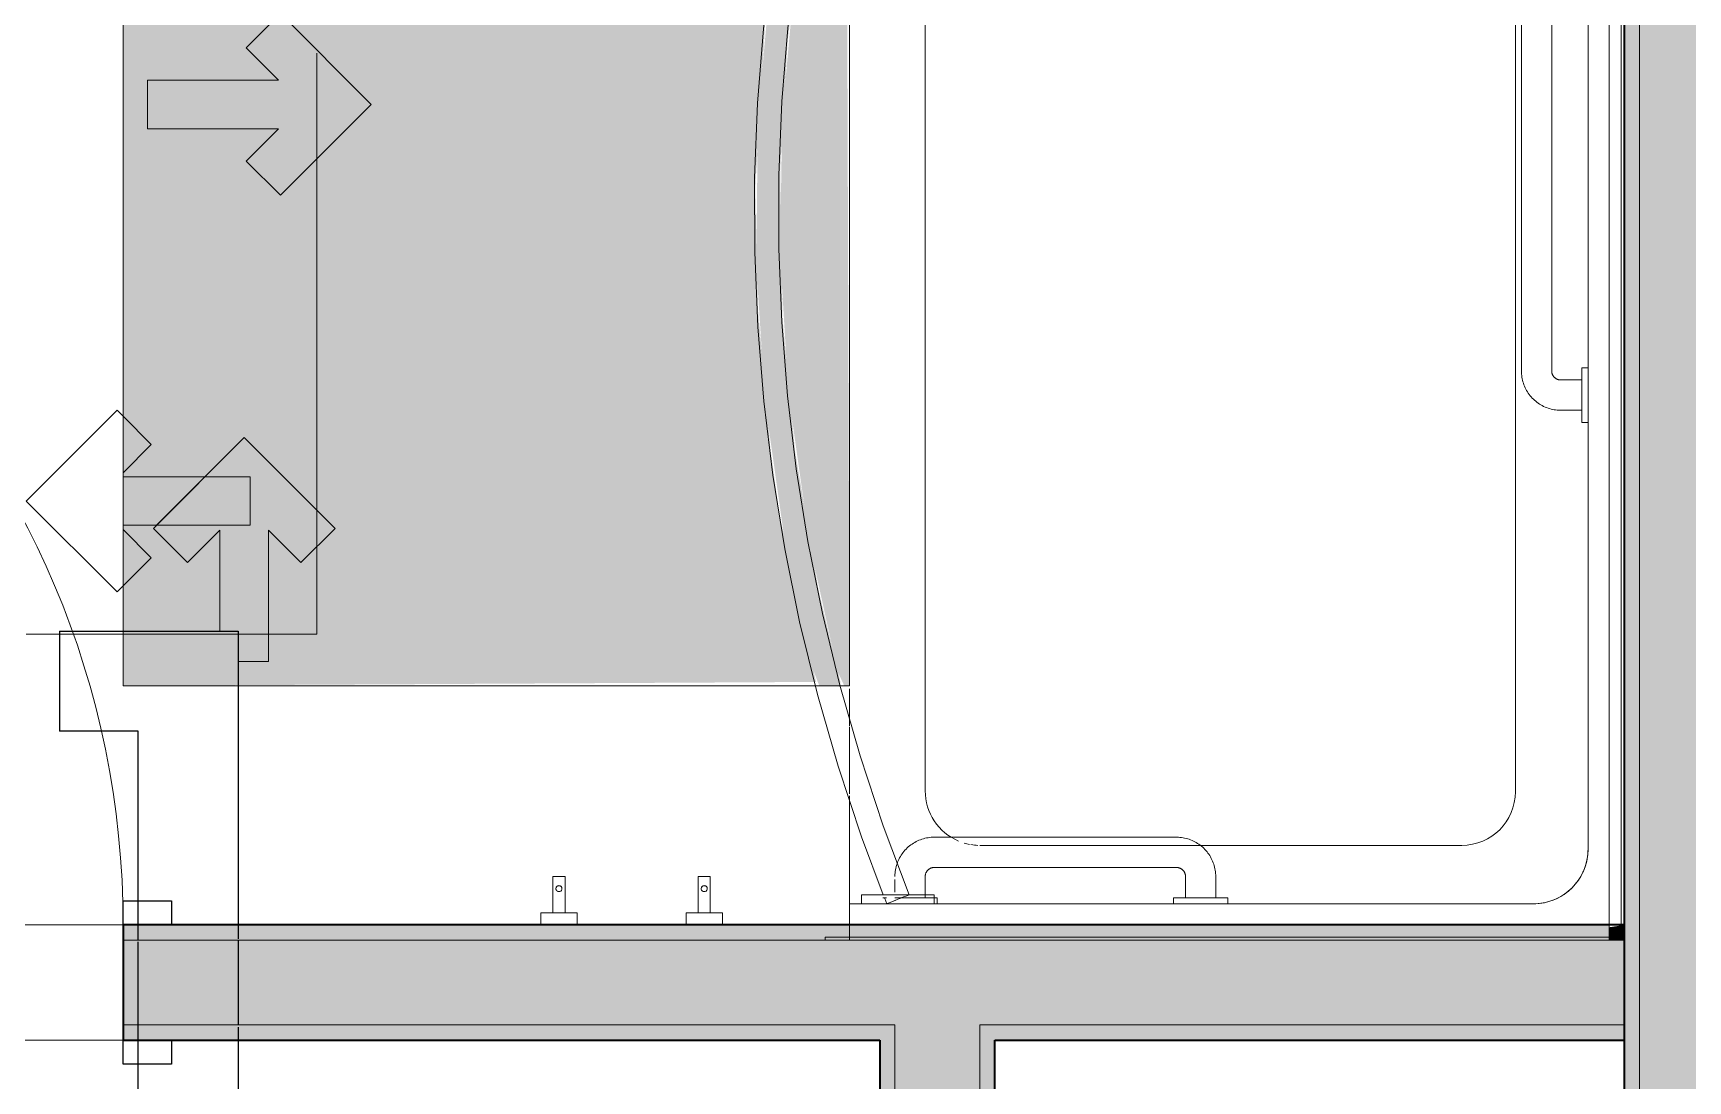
# Model space of a CAD drawing. Header units: inches. Extents: x 6 to 8416, y -388 to 6104.
# Drawn here: x 6892.4 to 6960.8, y 187 to 230.3 of the extents above; entities that cross this region are included whole.
import ezdxf

# ---------------------------------------------------------------- set-up
doc = ezdxf.new("R2010")
doc.units = ezdxf.units.IN
doc.header["$MEASUREMENT"] = 0
doc.linetypes.add('Dash 1_16_', pattern=[48, 24, -24])
doc.linetypes.add('Hidden 1_16_', pattern=[36, 24, -12])
for name, color, linetype, lineweight in [('A-DOOR', 31, 'Continuous', 18), ('A-DOOR-FRAM', 31, 'Continuous', 25), ('A-GENM', 13, 'Continuous', 18), ('A-ROOM', 32, 'Continuous', 13), ('A-WALL', 113, 'Continuous', 25), ('A-WALL-PATT', 111, 'Continuous', 35), ('I-WALL', 2, 'Continuous', 25), ('P-SANR-FIXT', 6, 'Continuous', 18), ('Q-SPCQ', 91, 'Continuous', 18)]:
    doc.layers.add(name, color=color, linetype=linetype, lineweight=lineweight)

# ---------------------------------------------------------------- blocks, each defined once
blk = doc.blocks.new('GM BA Shower-Unit-Tub-Prefab-ICC ADA-AM - ICC Type B_ Option B Forward_ 60_W x 32_D-2224311-LEVEL 3 - PLAN Copy 1 Copy 1')
at = {"layer": 'A-GENM'}
blk.add_line((59.375, -32), (60, -32), dxfattribs=at)
blk = doc.blocks.new('PL BA Toilet-Unit-Two Piece-ICC ADA-AM - ICC Type B_ Side Approach_ Side Bar-2224312-LEVEL 3 - PLAN Copy 1 Copy 1')
at = {"layer": 'A-GENM', "linetype": 'Hidden 1_16_', "lineweight": 9}
for p, q in [((48, -56), (48, -24)), ((39.75, -46.75), (36, -50.5)), ((36, -50.5), (39.75, -46.75)), ((40, -47), (39.75, -46.75)), ((39.75, -46.75), (40, -47)), ((41.164, -48.164), (40, -47)), ((40, -47), (41.164, -48.164)), ((40, -49.328), (41.164, -48.164)), ((41.164, -48.164), (40, -49.328)), ((45.25, -49.5), (40, -49.5)), ((40, -49.5), (43.375, -49.5)), ((43.375, -49.5), (45.25, -49.5)), ((45.25, -51.5), (45.25, -49.5)), ((45.25, -49.5), (45.25, -51.5)), ((36, -50.5), (39.75, -54.25)), ((39.75, -54.25), (36, -50.5)), ((40, -51.5), (45.25, -51.5)), ((41.375, -51.5), (40, -51.5)), ((41.164, -52.836), (40, -51.672)), ((40, -51.672), (41.164, -52.836)), ((45.25, -51.5), (41.375, -51.5)), ((40, -54), (41.164, -52.836)), ((41.164, -52.836), (40, -54)), ((39.75, -54.25), (40, -54)), ((40, -54), (39.75, -54.25)), ((0, -56), (48, -56))]:
    blk.add_line(p, q, dxfattribs=at)
blk = doc.blocks.new('GM Clearance-Rect-AM - 30_ x 48_  - A117 2017 Existing _ Type B _ A117 2009 _ CBC-V1206-LEVEL 3 - PLAN Copy 1 Copy 1')
at = {"layer": 'A-GENM', "linetype": 'Hidden 1_16_', "lineweight": 9, "transparency": 33554560}
h = blk.add_hatch(color=256, dxfattribs=at)
h.paths.add_polyline_path([(-15, -48), (13.614, -47.841), (12.1, -40.908), (11.74, -38.29), (11.217, -32.454), (11.107, -27.456), (11.508, -20.747), (12.336, -14.859), (13.593, -9.14), (15, -3.771), (14.865, 0), (-15, 0), (-15, -38.29)])
h.paths.add_polyline_path([(15, -48), (14.865, -8.27), (13.713, -12.987), (12.752, -18.657), (12.22, -24.46), (12.131, -30.175), (12.478, -35.946), (13.367, -42.21), (14.504, -47.4), (14.781, -48)])
blk.add_hatch(color=256, dxfattribs=at).paths.add_polyline_path([(14.608, -48), (14.624, -47.841), (13.728, -44.092), (12.746, -38.29), (12.231, -32.814), (12.135, -26.714), (12.448, -21.317), (13.252, -15.39), (14.486, -9.664), (15, -7.149), (14.865, -4.705), (14.159, -7.141), (12.32, -14.947), (11.752, -18.608), (11.214, -24.639), (11.148, -30.645), (11.514, -36.311), (12.354, -42.232), (13.485, -47.308), (13.75, -48), (14.529, -48)])
at = {"layer": 'A-GENM', "linetype": 'Hidden 1_16_', "lineweight": 9}
for p, q in [((-15, -48), (-15, 0)), ((-15, 0), (-15, -48)), ((-15, -36.875), (-15, 0)), ((15, -7.775), (15, -48)), ((15, -48), (15, -7.775)), ((15, -7.775), (15, -48)), ((-15, -39.203), (-15, -36.875)), ((-15, -41.375), (-15, -39.438)), ((-15, -43.875), (-15, -41.547)), ((-15, -45.75), (-15, -43.875)), ((13.652, -48), (-15, -48)), ((-15, -48), (13.652, -48)), ((13.652, -48), (-10.25, -48)), ((14.309, -48), (13.943, -48)), ((13.943, -48), (14.309, -48)), ((14.309, -48), (13.943, -48)), ((15, -48), (14.667, -48)), ((14.667, -48), (15, -48)), ((15, -48), (14.667, -48))]:
    blk.add_line(p, q, dxfattribs=at)
blk = doc.blocks.new('z Nested-Shower Surround-Tub-Prefab - Variable-V1207-LEVEL 3 - PLAN Copy 1 Copy 1')
at = {"layer": 'A-GENM'}
for p, q in [((60, 0), (0, 0)), ((0.625, 0), (59.375, 0)), ((59.471, 0), (60, 0)), ((60, -0.625), (60, 0)), ((60, 0), (60, -0.625)), ((60, -32), (60, -0.625)), ((60, -0.625), (60, -32)), ((56.25, -1.5), (3.75, -1.5)), ((3.75, -1.5), (56.25, -1.5)), ((56.25, -1.5), (3.75, -1.5)), ((58.5, -29.25), (58.5, -3.75)), ((58.5, -3.75), (58.5, -29.25)), ((58.5, -29.25), (58.5, -3.75)), ((53.877, -4.5), (6.371, -4.5)), ((56.089, -6.712), (56.089, -18.5)), ((56.089, -18.5), (56.089, -26.623)), ((53.839, -28.873), (6.409, -28.873)), ((58.5, -30.75), (58.5, -29.25)), ((58.5, -29.25), (58.5, -30.75)), ((58.5, -30.75), (58.5, -29.25)), ((58.5, -32), (58.5, -30.75)), ((58.5, -30.75), (58.5, -32)), ((58.5, -32), (58.5, -30.75)), ((9.275, -32), (49.5, -32)), ((49.631, -32), (50.725, -32)), ((50.725, -32), (51.148, -32)), ((51.2, -32), (53.966, -32)), ((54.047, -32), (58.5, -32)), ((58.5, -32), (60, -32)), ((59.375, -32), (58.5, -32)), ((59.875, -32), (59.471, -32))]:
    blk.add_line(p, q, dxfattribs=at)
at = {"layer": 'A-GENM', "lineweight": 9}
for p, q in [((60, 0), (0, 0)), ((0.125, -0.125), (59.875, -0.125)), ((59.376, -0.125), (0.622, -0.125)), ((0.625, 0), (59.375, 0)), ((59.471, 0), (60, 0)), ((59.688, -0.125), (59.471, -0.125)), ((59.875, -0.125), (59.875, -0.625)), ((59.875, -0.625), (59.875, -0.313)), ((59.875, -0.625), (59.875, -33)), ((59.875, -32), (59.875, -0.625)), ((60, -0.625), (60, 0)), ((60, 0), (60, -0.625)), ((60, -33), (60, -0.625)), ((60, -0.625), (60, -32)), ((59.875, -33), (59.875, -32)), ((60, -32), (60, -33)), ((59.875, -33), (60, -33)), ((60, -33), (59.875, -33))]:
    blk.add_line(p, q, dxfattribs=at)
at = {"layer": 'A-GENM'}
for centre, radius, start, end in [((56.25, -3.75), 2.25, 69.97132, 90), ((56.25, -3.75), 2.25, 0, 90), ((56.25, -3.75), 2.25, 69.97132, 90), ((56.25, -3.75), 2.25, 65.02868, 69.97132), ((56.25, -3.75), 2.25, 65.02868, 69.97132), ((56.25, -3.75), 2.25, 24.97132, 65.02868), ((56.25, -3.75), 2.25, 24.97132, 65.02868), ((56.25, -3.75), 2.25, 20.02868, 24.97132), ((56.25, -3.75), 2.25, 20.02868, 24.97132), ((56.25, -3.75), 2.25, 0, 20.02868), ((56.25, -3.75), 2.25, 0, 20.02868), ((53.877, -6.712), 2.212, 0, 90), ((53.839, -26.623), 2.25, 343.42574, 349.3325), ((53.839, -26.623), 2.25, 350.70084, 358.17134), ((53.839, -26.623), 2.25, 270, 336.98712)]:
    blk.add_arc(centre, radius, start, end, dxfattribs=at)
blk = doc.blocks.new('z Nested-Shower Grab Bars - Variable-V1208-LEVEL 3 - PLAN Copy 1 Copy 1')
at = {"layer": 'A-GENM', "linetype": 'Dash 1_16_', "lineweight": 9}
for p, q in [((34.875, 0), (34.875, -0.25)), ((34.875, 0), (34.875, -0.25)), ((37.125, -0.25), (37.125, 0)), ((37.125, -0.25), (37.125, 0)), ((37.125, 0), (34.875, 0)), ((37.125, 0), (34.875, 0)), ((37.125, 0), (34.875, 0)), ((37.125, 0), (34.875, 0)), ((34.875, -0.25), (35.687, -0.25)), ((34.875, -0.25), (35.687, -0.25)), ((34.875, -0.25), (35.687, -0.25)), ((34.875, -0.25), (37.125, -0.25)), ((35.375, -0.25), (35.375, -1.125)), ((35.688, -0.25), (35.375, -0.25)), ((35.688, -0.25), (35.375, -0.25)), ((35.375, -0.25), (35.375, -1.125)), ((35.688, -0.25), (35.375, -0.25)), ((36.625, -0.25), (35.375, -0.25)), ((35.838, -0.25), (35.688, -0.25)), ((36.313, -0.25), (35.688, -0.25)), ((36.313, -0.25), (35.688, -0.25)), ((36, -0.25), (35.838, -0.25)), ((36.162, -0.25), (36, -0.25)), ((36.313, -0.25), (36.162, -0.25)), ((36.313, -0.25), (37.125, -0.25)), ((36.313, -0.25), (37.125, -0.25)), ((36.625, -0.25), (36.313, -0.25)), ((36.625, -0.25), (36.313, -0.25)), ((36.313, -0.25), (37.125, -0.25)), ((36.625, -0.25), (36.313, -0.25)), ((36.625, -1.125), (36.625, -0.25)), ((36.625, -1.125), (36.625, -0.25)), ((35, -1.5), (13, -1.5)), ((35, -1.5), (13, -1.5)), ((13, -2.75), (35, -2.75)), ((13, -2.75), (35, -2.75)), ((57, -14.875), (56.75, -14.875)), ((56.75, -14.875), (56.75, -17.125)), ((56.75, -14.875), (56.75, -15.687)), ((57, -17.125), (57, -14.875)), ((57, -17.125), (57, -14.875)), ((56.75, -15.375), (55.875, -15.375)), ((56.75, -16.625), (56.75, -15.375)), ((56.75, -15.688), (56.75, -15.375)), ((56.75, -16.313), (56.75, -15.688)), ((56.75, -16.218), (56.75, -16.291)), ((56.75, -16.313), (56.75, -17.125)), ((56.75, -16.625), (56.75, -16.313)), ((54.25, -17), (54.25, -27)), ((55.5, -27), (55.5, -17)), ((55.875, -16.625), (56.75, -16.625)), ((56.75, -17.125), (57, -17.125)), ((57, -26.875), (56.75, -26.875)), ((56.75, -26.875), (56.75, -27.709)), ((56.75, -26.875), (56.75, -27.687)), ((57, -27.709), (57, -26.875)), ((57, -27.709), (57, -26.875)), ((56.75, -27.375), (55.875, -27.375)), ((56.75, -27.688), (56.75, -27.375)), ((56.75, -27.688), (56.75, -27.375)), ((56.75, -27.838), (56.75, -27.688)), ((56.75, -27.838), (56.75, -27.688)), ((56.75, -28), (56.75, -27.838)), ((56.75, -28), (56.75, -27.838)), ((56.75, -28.162), (56.75, -28)), ((56.75, -28.162), (56.75, -28)), ((57, -28), (57, -27.749)), ((57, -28), (57, -27.749)), ((55.472, -28.574), (55.535, -28.589)), ((55.728, -28.618), (55.792, -28.623)), ((55.998, -28.625), (56.516, -28.625)), ((56.75, -28.313), (56.75, -28.162)), ((56.75, -28.313), (56.75, -28.162)), ((56.75, -28.442), (56.75, -28.313)), ((56.75, -28.442), (56.75, -28.313)), ((56.75, -28.541), (56.75, -28.442)), ((56.75, -28.541), (56.75, -28.442)), ((56.75, -28.625), (56.75, -28.541)), ((56.75, -28.604), (56.75, -28.541)), ((56.75, -28.625), (56.75, -28.604)), ((57, -28.291), (57, -28.113)), ((57, -28.291), (57, -28.113)), ((57, -28.503), (57, -28.291)), ((57, -28.503), (57, -28.291)), ((57, -28.795), (57, -28.563)), ((57, -28.795), (57, -28.563)), ((56.75, -28.974), (56.75, -29.087)), ((56.75, -28.974), (56.75, -29.087)), ((56.75, -29.087), (56.75, -29.125)), ((56.75, -29.087), (56.75, -29.125)), ((57, -29.087), (57, -28.974)), ((57, -29.087), (57, -28.974)), ((57, -29.125), (57, -29.087)), ((57, -29.125), (57, -29.087))]:
    blk.add_line(p, q, dxfattribs=at)
at = {"layer": 'A-GENM', "linetype": 'Dash 1_16_', "lineweight": 9, "flags": 128}
for points in [[(35.375, -1.125), (35.375, -1.14), (35.374, -1.155), (35.372, -1.17), (35.37, -1.185), (35.368, -1.2), (35.364, -1.214), (35.36, -1.229), (35.356, -1.243), (35.351, -1.257), (35.345, -1.271), (35.339, -1.285), (35.333, -1.298), (35.325, -1.311), (35.318, -1.324), (35.31, -1.337), (35.301, -1.349), (35.292, -1.361), (35.282, -1.372), (35.272, -1.383), (35.261, -1.394), (35.25, -1.404), (35.239, -1.414), (35.227, -1.423), (35.215, -1.432), (35.203, -1.441), (35.19, -1.448), (35.177, -1.456), (35.163, -1.463), (35.15, -1.469), (35.136, -1.475), (35.122, -1.48), (35.108, -1.484), (35.093, -1.488), (35.078, -1.492), (35.064, -1.495), (35.049, -1.497), (35.034, -1.498), (35.019, -1.5), (35.004, -1.5), (35, -1.5)], [(35, -2.75), (35.065, -2.749), (35.13, -2.745), (35.195, -2.738), (35.259, -2.729), (35.323, -2.718), (35.386, -2.703), (35.449, -2.687), (35.511, -2.668), (35.572, -2.646), (35.633, -2.622), (35.692, -2.595), (35.75, -2.566), (35.807, -2.535), (35.863, -2.502), (35.918, -2.466), (35.97, -2.428), (36.022, -2.389), (36.072, -2.347), (36.119, -2.303), (36.166, -2.257), (36.21, -2.21), (36.252, -2.16), (36.293, -2.109), (36.331, -2.057), (36.367, -2.003), (36.401, -1.948), (36.433, -1.891), (36.463, -1.833), (36.49, -1.774), (36.515, -1.714), (36.537, -1.653), (36.557, -1.591), (36.574, -1.528), (36.589, -1.465), (36.601, -1.401), (36.611, -1.337), (36.618, -1.272), (36.623, -1.208), (36.625, -1.143), (36.625, -1.125)], [(35.375, -1.125), (35.375, -1.14), (35.374, -1.155), (35.372, -1.17), (35.37, -1.185), (35.368, -1.2), (35.364, -1.214), (35.36, -1.229), (35.356, -1.243), (35.351, -1.257), (35.345, -1.271), (35.339, -1.285), (35.333, -1.298), (35.325, -1.311), (35.318, -1.324), (35.31, -1.337), (35.301, -1.349), (35.292, -1.361), (35.282, -1.372), (35.272, -1.383), (35.261, -1.394), (35.25, -1.404), (35.239, -1.414), (35.227, -1.423), (35.215, -1.432), (35.203, -1.441), (35.19, -1.448), (35.177, -1.456), (35.163, -1.463), (35.15, -1.469), (35.136, -1.475), (35.122, -1.48), (35.108, -1.484), (35.093, -1.488), (35.078, -1.492), (35.064, -1.495), (35.049, -1.497), (35.034, -1.498), (35.019, -1.5), (35.004, -1.5), (35, -1.5)], [(35, -2.75), (35.065, -2.749), (35.13, -2.745), (35.195, -2.738), (35.259, -2.729), (35.323, -2.718), (35.386, -2.703), (35.449, -2.687), (35.511, -2.668), (35.572, -2.646), (35.633, -2.622), (35.692, -2.595), (35.75, -2.566), (35.807, -2.535), (35.863, -2.502), (35.918, -2.466), (35.97, -2.428), (36.022, -2.389), (36.072, -2.347), (36.119, -2.303), (36.166, -2.257), (36.21, -2.21), (36.252, -2.16), (36.293, -2.109), (36.331, -2.057), (36.367, -2.003), (36.401, -1.948), (36.433, -1.891), (36.463, -1.833), (36.49, -1.774), (36.515, -1.714), (36.537, -1.653), (36.557, -1.591), (36.574, -1.528), (36.589, -1.465), (36.601, -1.401), (36.611, -1.337), (36.618, -1.272), (36.623, -1.208), (36.625, -1.143), (36.625, -1.125)], [(55.875, -15.375), (55.81, -15.376), (55.745, -15.38), (55.68, -15.387), (55.616, -15.396), (55.552, -15.407), (55.489, -15.422), (55.426, -15.438), (55.364, -15.457), (55.303, -15.479), (55.242, -15.503), (55.183, -15.53), (55.125, -15.559), (55.068, -15.59), (55.012, -15.623), (54.957, -15.659), (54.905, -15.697), (54.853, -15.736), (54.803, -15.778), (54.756, -15.822), (54.709, -15.868), (54.665, -15.915), (54.623, -15.965), (54.582, -16.016), (54.544, -16.068), (54.508, -16.122), (54.474, -16.177), (54.442, -16.234), (54.412, -16.292), (54.385, -16.351), (54.36, -16.411), (54.338, -16.472), (54.318, -16.534), (54.301, -16.597), (54.286, -16.66), (54.274, -16.724), (54.264, -16.788), (54.257, -16.853), (54.252, -16.917), (54.25, -16.982), (54.25, -17)], [(55.5, -17), (55.5, -16.985), (55.501, -16.97), (55.503, -16.955), (55.505, -16.94), (55.507, -16.925), (55.511, -16.911), (55.515, -16.896), (55.519, -16.882), (55.524, -16.868), (55.53, -16.854), (55.536, -16.84), (55.542, -16.827), (55.55, -16.814), (55.557, -16.801), (55.565, -16.788), (55.574, -16.776), (55.583, -16.764), (55.593, -16.753), (55.603, -16.742), (55.614, -16.731), (55.625, -16.721), (55.636, -16.711), (55.648, -16.702), (55.66, -16.693), (55.672, -16.684), (55.685, -16.677), (55.698, -16.669), (55.712, -16.662), (55.725, -16.656), (55.739, -16.65), (55.753, -16.645), (55.767, -16.641), (55.782, -16.637), (55.797, -16.633), (55.811, -16.63), (55.826, -16.628), (55.841, -16.627), (55.856, -16.625), (55.871, -16.625), (55.875, -16.625)], [(54.25, -27), (54.251, -27.065), (54.255, -27.13), (54.262, -27.195), (54.271, -27.259), (54.282, -27.323), (54.297, -27.386), (54.313, -27.449), (54.332, -27.511), (54.354, -27.572), (54.378, -27.633), (54.405, -27.692), (54.434, -27.75), (54.465, -27.807), (54.498, -27.863), (54.534, -27.918), (54.572, -27.97), (54.611, -28.022), (54.653, -28.072), (54.697, -28.119), (54.743, -28.166), (54.79, -28.21), (54.84, -28.252), (54.891, -28.293), (54.943, -28.331), (54.997, -28.367), (55.052, -28.401), (55.109, -28.433), (55.167, -28.463), (55.226, -28.49), (55.286, -28.515)], [(55.875, -27.375), (55.86, -27.375), (55.845, -27.374), (55.83, -27.372), (55.815, -27.37), (55.8, -27.368), (55.786, -27.364), (55.771, -27.36), (55.757, -27.356), (55.743, -27.351), (55.729, -27.345), (55.715, -27.339), (55.702, -27.333), (55.689, -27.325), (55.676, -27.318), (55.663, -27.31), (55.651, -27.301), (55.639, -27.292), (55.628, -27.282), (55.617, -27.272), (55.606, -27.261), (55.596, -27.25), (55.586, -27.239), (55.577, -27.227), (55.568, -27.215), (55.559, -27.203), (55.552, -27.19), (55.544, -27.177), (55.537, -27.163), (55.531, -27.15), (55.525, -27.136), (55.52, -27.122), (55.516, -27.108), (55.512, -27.093), (55.508, -27.078), (55.505, -27.064), (55.503, -27.049), (55.502, -27.034), (55.5, -27.019), (55.5, -27.004), (55.5, -27)], [(55.286, -28.515), (55.347, -28.537), (55.409, -28.557), (55.472, -28.574)], [(55.535, -28.589), (55.599, -28.601), (55.663, -28.611), (55.728, -28.618)], [(55.792, -28.623), (55.857, -28.625), (55.875, -28.625)]]:
    blk.add_lwpolyline(points, dxfattribs=at)
blk = doc.blocks.new('z Nested-Clearance-Shower-AM - Tub_Shower - ICC Type B - Option B_ Forward _ CBC 11A-V1209-LEVEL 3 - PLAN Copy 1 Copy 1')
at = {"layer": 'A-GENM', "linetype": 'Hidden 1_16_', "lineweight": 9}
for p, q in [((0, 0), (48, 0)), ((48, 0), (48, -30)), ((24, -19.75), (20.25, -23.5)), ((20.25, -23.5), (24, -19.75)), ((27.75, -23.5), (24, -19.75)), ((24, -19.75), (27.75, -23.5)), ((41.5, -21.25), (37.75, -25)), ((37.75, -25), (41.5, -21.25)), ((42.914, -22.664), (41.5, -21.25)), ((41.5, -21.25), (42.914, -22.664)), ((41.578, -24), (42.914, -22.664)), ((42.914, -22.664), (41.578, -24)), ((20.25, -23.5), (21.664, -24.914)), ((21.664, -24.914), (20.25, -23.5)), ((21.664, -24.914), (23, -23.578)), ((23, -23.578), (21.664, -24.914)), ((23, -23.578), (23, -29)), ((23, -29), (23, -23.578)), ((25, -29), (25, -23.578)), ((25, -23.578), (26.336, -24.914)), ((26.336, -24.914), (25, -23.578)), ((25, -23.578), (25, -29)), ((26.336, -24.914), (27.75, -23.5)), ((27.75, -23.5), (26.336, -24.914)), ((47, -24), (41.578, -24)), ((41.578, -24), (47, -24)), ((47, -25.25), (47, -24)), ((47, -24), (47, -25.25)), ((37.75, -25), (41.5, -28.75)), ((39.375, -26.625), (37.75, -25)), ((41.375, -28.625), (39.375, -26.625)), ((42.914, -27.336), (41.578, -26)), ((41.578, -26), (45.75, -26)), ((45.75, -26), (41.578, -26)), ((41.578, -26), (42.914, -27.336)), ((41.5, -28.75), (42.914, -27.336)), ((42.914, -27.336), (41.5, -28.75)), ((23, -29), (25, -29)), ((25, -29), (23, -29)), ((48, -30), (0, -30))]:
    blk.add_line(p, q, dxfattribs=at)
blk = doc.blocks.new('z Nested-Shower Extra Gyp Layer - Variable-2223652-LEVEL 3 - PLAN Copy 1 Copy 1')
at = {"layer": 'A-GENM', "lineweight": 9}
for p, q in [((60, 0), (0, 0)), ((0, 0), (60, 0)), ((60, -0.625), (0, -0.625)), ((0, -0.625), (60, -0.625)), ((60, -0.625), (60, 0)), ((60, 0), (60, -0.625))]:
    blk.add_line(p, q, dxfattribs=at)
blk = doc.blocks.new('SE BA Shower Curtain Rod-AM - 1_ Dia__ 76_ AFF-V1148-LEVEL 3 - PLAN Copy 1 Copy 1')
at = {"layer": 'Q-SPCQ'}
for p, q in [((57, 1.5), (56.625, 1.5)), ((56.625, 1.5), (56.625, -1.5)), ((56.625, 1.5), (56.625, 0.75)), ((57, 0.75), (57, 1.5)), ((57, -1.5), (57, 1.5)), ((56.625, 0.75), (56.625, 0.391)), ((57, -0.75), (57, 0.75)), ((56.652, 0.402), (56.627, 0.464)), ((56.652, 0.402), (56.627, 0.464)), ((56.72, 0.232), (56.652, 0.402)), ((56.682, 0.328), (56.652, 0.402)), ((56.72, 0.232), (56.682, 0.328)), ((56.765, 0.12), (56.72, 0.232)), ((56.905, -0.232), (56.72, 0.232)), ((56.812, 0), (56.765, 0.12)), ((56.786, -0.544), (56.998, -0.464)), ((56.86, -0.12), (56.812, 0)), ((56.905, -0.232), (56.86, -0.12)), ((56.943, -0.328), (56.905, -0.232)), ((56.943, -0.328), (56.905, -0.232)), ((56.973, -0.402), (56.943, -0.328)), ((56.973, -0.402), (56.943, -0.328)), ((56.991, -0.449), (56.973, -0.402)), ((56.998, -0.464), (56.973, -0.402)), ((56.998, -0.464), (56.991, -0.449)), ((56.625, -0.75), (56.625, -1.5)), ((57, -1.5), (57, -0.75)), ((56.625, -1.5), (57, -1.5))]:
    blk.add_line(p, q, dxfattribs=at)
at = {"layer": 'Q-SPCQ', "flags": 128}
for points in [[(56.625, 0.464), (53.782, -0.604), (50.896, -1.558), (47.974, -2.395), (45.022, -3.115), (42.042, -3.716), (39.041, -4.198), (36.024, -4.56), (32.994, -4.8), (29.957, -4.919), (26.917, -4.916), (23.881, -4.792), (20.851, -4.547), (17.834, -4.181), (14.834, -3.694), (11.856, -3.088), (8.904, -2.363), (5.984, -1.52), (3.099, -0.562), (0.375, 0.464)], [(0.375, -0.604), (2.885, -1.547), (5.809, -2.513), (8.769, -3.362), (11.761, -4.091), (14.779, -4.7), (17.82, -5.189), (20.877, -5.555), (23.947, -5.798), (27.024, -5.919), (30.103, -5.916), (33.18, -5.791), (36.25, -5.542), (39.306, -5.171), (42.346, -4.678), (45.364, -4.063), (48.354, -3.329), (51.313, -2.475), (54.235, -1.504), (56.625, -0.605)]]:
    blk.add_lwpolyline(points, dxfattribs=at)
blk = doc.blocks.new('SE BA Robe Hook-AM - Robe Hook-V1113-LEVEL 3 - PLAN Copy 1 Copy 1')
at = {"layer": 'Q-SPCQ'}
for p, q in [((-0.75, 0), (-0.75, -0.5)), ((-0.75, 0), (0, 0)), ((0, 0), (0.75, 0)), ((0.75, -0.5), (0.75, 0)), ((-0.75, -0.5), (0, -0.5)), ((-0.25, -0.5), (-0.25, -2)), ((-0.25, -0.5), (0, -0.5)), ((-0.236, -0.5), (0, -0.5)), ((-0.217, -0.5), (0, -0.5)), ((0, -0.5), (0.217, -0.5)), ((0, -0.5), (0.25, -0.5)), ((0, -0.5), (0.236, -0.5)), ((0, -0.5), (0.75, -0.5)), ((0.25, -2), (0.25, -0.5)), ((0, -2), (-0.25, -2)), ((0, -2), (-0.217, -2)), ((0.217, -2), (0, -2)), ((0.25, -2), (0, -2))]:
    blk.add_line(p, q, dxfattribs=at)
for start, end in [(360, 180), (150, 180), (180, 360), (180, 225), (135, 150), (120, 135), (225, 240), (15, 120), (240, 255), (255, 0), (0, 15)]:
    blk.add_arc((0, -1.5), 0.125, start, end, dxfattribs=at)
blk = doc.blocks.new('Unit-Single-Flush-ICC ADA-AM - 36_ x 84_-NR _U-BA _ BATH_-V1212-LEVEL 3 - PLAN Copy 1 Copy 1')
at = {"layer": 'A-DOOR'}
for p, q in [((16.25, -2.375), (18, -2.375)), ((16.25, -2.375), (16.25, -38.375)), ((18, -2.375), (18, -38.375)), ((16.25, -38.375), (18, -38.375))]:
    blk.add_line(p, q, dxfattribs=at)
at = {"layer": 'A-DOOR', "lineweight": 9}
blk.add_arc((18, -2.375), 36, 180, 270, dxfattribs=at)
at = {"layer": 'A-DOOR-FRAM'}
for p, q in [((-20, 2.375), (-20, 3.375)), ((-20, 3.375), (-18, 3.375)), ((-18, 3.375), (-18, 2.375)), ((18, 2.375), (18, 3.375)), ((18, 3.375), (20, 3.375)), ((20, 3.375), (20, 2.375)), ((-18, 2.375), (-20, 2.375)), ((20, 2.375), (18, 2.375)), ((-20, -2.375), (-18, -2.375)), ((-20, -3.375), (-20, -2.375)), ((-18, -2.375), (-18, -3.375)), ((18, -2.375), (20, -2.375)), ((18, -3.375), (18, -2.375)), ((20, -2.375), (20, -3.375)), ((-18, -3.375), (-20, -3.375)), ((20, -3.375), (18, -3.375))]:
    blk.add_line(p, q, dxfattribs=at)
at = {"layer": 'A-DOOR-FRAM', "lineweight": 18}
for p, q in [((-18.625, 3.375), (-18, 3.375)), ((-18, 3.375), (-18, 2.375)), ((18, 3.375), (20, 3.375)), ((18, 3.375), (18, 2.375)), ((20, 3.375), (20, 2.375)), ((-18, 2.375), (-18.625, 2.375)), ((20, 2.375), (18, 2.375)), ((-18.625, -2.375), (-18, -2.375)), ((-18, -3.375), (-18, -2.375)), ((18, -3.375), (18, -2.375)), ((18, -2.375), (20, -2.375)), ((20, -3.375), (20, -2.375)), ((-18, -3.375), (-18.625, -3.375)), ((20, -3.375), (18, -3.375))]:
    blk.add_line(p, q, dxfattribs=at)

msp = doc.modelspace()

# ---------------------------------------------------------------- hatches: boundary and pattern name
at = {"layer": 'A-WALL-PATT'}
msp.add_hatch(color=10, dxfattribs=at).paths.add_polyline_path([(6958.79033733, 131.93577679), (6958.79033733, 262.06077679), (6958.16533733, 262.06077679), (6958.16533733, 131.93577679)])
at = {"layer": 'A-WALL-PATT', "lineweight": 25, "transparency": 33554560}
h = msp.add_hatch(color=10, dxfattribs=at)
h.paths.add_polyline_path([(6906.70553685, 192.81077679), (6957.54033733, 192.81077679), (6957.54033733, 193.43577679), (6896.16533733, 193.43577679), (6896.16533733, 192.81077679)])
h.paths.add_polyline_path([(6856.16533733, 192.81077679), (6860.16533733, 192.81077679), (6860.16533733, 193.43577679), (6856.16533733, 193.33931081)])
msp.add_hatch(color=10, dxfattribs=at).paths.add_polyline_path([(6957.54033733, 192.81077679), (6958.16533733, 192.81077679), (6958.16533733, 193.43577679), (6957.54033733, 193.33931081)])
at = {"layer": 'A-WALL-PATT', "transparency": 33554560}
h = msp.add_hatch(color=10, dxfattribs=at)
h.paths.add_polyline_path([(6932.16533733, 188.68577679), (6958.16533733, 188.68577679), (6958.16533733, 189.31077679), (6931.54033733, 189.31077679), (6931.54033733, 188.68577679)])
h.paths.add_polyline_path([(6856.16533733, 188.68577679), (6860.16533733, 188.68577679), (6860.16533733, 189.31077679), (6856.16533733, 189.31077679)])
h.paths.add_polyline_path([(6928.04033733, 188.68577679), (6928.04033733, 189.31077679), (6896.16533733, 189.31077679), (6896.16533733, 188.68577679), (6927.41533733, 188.68577679)])
at = {"layer": 'A-WALL-PATT', "lineweight": 25, "transparency": 33554560}
h = msp.add_hatch(color=10, dxfattribs=at)
h.paths.add_polyline_path([(6928.04033733, 136.68577679), (6928.04033733, 141.31077679), (6927.41533733, 141.31077679), (6927.41533733, 136.68577679)])
h.paths.add_polyline_path([(6927.41533733, 177.31077679), (6928.04033733, 177.31077679), (6928.04033733, 188.68577679), (6927.41533733, 188.68577679)])
at = {"layer": 'A-WALL-PATT', "transparency": 33554560}
h = msp.add_hatch(color=10, dxfattribs=at)
h.paths.add_polyline_path([(6931.54033733, 136.68577679), (6932.16533733, 136.68577679), (6932.16533733, 141.31077679), (6931.54033733, 141.31077679)])
h.paths.add_polyline_path([(6931.54033733, 177.31077679), (6932.16533733, 177.31077679), (6932.16533733, 188.68577679), (6931.54033733, 188.68577679)])
at = {"layer": 'I-WALL'}
msp.add_hatch(color=10, dxfattribs=at).paths.add_polyline_path([(6960.79033733, 131.93577679), (6964.29033733, 131.93577679), (6964.29033733, 262.56077679), (6958.79033733, 262.56077679), (6958.79033733, 131.93577679), (6960.16533733, 131.93577679)])
at = {"layer": 'I-WALL', "transparency": 33554560}
h = msp.add_hatch(color=10, dxfattribs=at)
h.paths.add_polyline_path([(6958.16533733, 189.31077679), (6958.16533733, 192.81077679), (6896.16533733, 192.81077679), (6896.16533733, 189.31077679), (6957.54033733, 189.31077679)])
h.paths.add_polyline_path([(6856.16533733, 189.31077679), (6860.16533733, 189.31077679), (6860.16533733, 192.81077679), (6855.54033733, 192.81077679), (6855.54033733, 189.31077679)])
h = msp.add_hatch(color=10, dxfattribs=at)
h.paths.add_polyline_path([(6931.54033733, 136.06077679), (6931.54033733, 141.31077679), (6928.04033733, 141.31077679), (6928.04033733, 136.06077679)])
h.paths.add_polyline_path([(6931.54033733, 177.31077679), (6931.54033733, 189.31077679), (6928.04033733, 189.31077679), (6928.04033733, 177.31077679)])

# ---------------------------------------------------------------- linework, layer by layer
at = {"layer": 'A-ROOM', "lineweight": 9, "flags": 128}
msp.add_lwpolyline([(6423.41533733, -23.18922321), (6960.16533733, -23.18922321), (6960.16533733, 88.18577679), (6960.16533733, 131.93577679), (6958.16533733, 131.93577679), (6958.16533733, 188.68577679), (6932.16533733, 188.68577679), (6932.16533733, 134.31077679), (6927.41533733, 134.31077679), (6927.41533733, 188.68577679), (6853.79033733, 188.68577679), (6853.79033733, 193.43577679), (6929.79033733, 193.43577679), (6958.16533733, 193.43577679), (6958.16533733, 261.43577679), (6579.16533733, 261.43577679)], dxfattribs=at)
at = {"layer": 'A-WALL', "lineweight": 9}
for p, q in [((6958.79033733, 262.56077679), (6958.79033733, 131.93577679)), ((6896.16533733, 192.81077679), (6958.16533733, 192.81077679)), ((6896.16533733, 189.31077679), (6928.04033733, 189.31077679)), ((6928.04033733, 177.31077679), (6928.04033733, 189.31077679)), ((6931.54033733, 189.31077679), (6958.16533733, 189.31077679)), ((6931.54033733, 177.31077679), (6931.54033733, 189.31077679))]:
    msp.add_line(p, q, dxfattribs=at)
at = {"layer": 'I-WALL', "lineweight": 35}
for p, q in [((6958.16533733, 131.93577679), (6958.16533733, 261.43577679)), ((6958.16533733, 193.43577679), (6896.16533733, 193.43577679)), ((6896.16533733, 193.43577679), (6896.16533733, 188.68577679)), ((6896.16533733, 188.68577679), (6927.41533733, 188.68577679)), ((6927.41533733, 188.68577679), (6927.41533733, 177.31077679)), ((6932.16533733, 188.68577679), (6958.16533733, 188.68577679)), ((6932.16533733, 177.31077679), (6932.16533733, 188.68577679))]:
    msp.add_line(p, q, dxfattribs=at)
at = {"layer": 'I-WALL'}
for p, q in [((6893.54033733, 205.56077679), (6900.91533733, 205.56077679)), ((6893.54033733, 205.56077679), (6893.54033733, 201.43577679)), ((6900.91533733, 205.56077679), (6900.91533733, 192.85865985)), ((6896.79033733, 201.43577679), (6893.54033733, 201.43577679)), ((6896.79033733, 192.81707719), (6896.79033733, 201.43577679)), ((6896.79033733, 189.31077679), (6896.79033733, 192.74214934)), ((6900.91533733, 192.81077679), (6900.91533733, 189.31077679)), ((6896.79033733, 179.68577679), (6896.79033733, 189.29827679)), ((6900.91533733, 189.21577679), (6900.91533733, 179.68577679))]:
    msp.add_line(p, q, dxfattribs=at)

# ---------------------------------------------------------------- block references
at = {"layer": 'A-DOOR', "rotation": 180}
msp.add_blockref('Unit-Single-Flush-ICC ADA-AM - 36_ x 84_-NR _U-BA _ BATH_-V1212-LEVEL 3 - PLAN Copy 1 Copy 1', (6878.16533733, 191.06077679), dxfattribs=at)
at = {"layer": 'A-GENM', "lineweight": 9, "rotation": 269.9999999999998}
msp.add_blockref('z Nested-Shower Surround-Tub-Prefab - Variable-V1207-LEVEL 3 - PLAN Copy 1 Copy 1', (6958.16533733, 252.81077679), dxfattribs=at)
at = {"layer": 'A-GENM', "rotation": 269.9999999999998}
for name in ['GM BA Shower-Unit-Tub-Prefab-ICC ADA-AM - ICC Type B_ Option B Forward_ 60_W x 32_D-2224311-LEVEL 3 - PLAN Copy 1 Copy 1', 'z Nested-Shower Extra Gyp Layer - Variable-2223652-LEVEL 3 - PLAN Copy 1 Copy 1']:
    msp.add_blockref(name, (6958.16533733, 252.81077679), dxfattribs=at)
at = {"layer": 'A-GENM', "linetype": 'Hidden 1_16_', "lineweight": 9}
msp.add_blockref('GM Clearance-Rect-AM - 30_ x 48_  - A117 2017 Existing _ Type B _ A117 2009 _ CBC-V1206-LEVEL 3 - PLAN Copy 1 Copy 1', (6911.16533733, 251.31077679), dxfattribs=at)
at = {"layer": 'A-GENM', "linetype": 'Hidden 1_16_', "lineweight": 9, "rotation": 269.9999999999998}
msp.add_blockref('z Nested-Clearance-Shower-AM - Tub_Shower - ICC Type B - Option B_ Forward _ CBC 11A-V1209-LEVEL 3 - PLAN Copy 1 Copy 1', (6926.16533733, 251.31077679), dxfattribs=at)
at = {"layer": 'A-GENM', "linetype": 'Dash 1_16_', "lineweight": 9, "rotation": 269.9999999999998}
msp.add_blockref('z Nested-Shower Grab Bars - Variable-V1208-LEVEL 3 - PLAN Copy 1 Copy 1', (6956.66533733, 251.31077679), dxfattribs=at)
at = {"layer": 'P-SANR-FIXT'}
msp.add_blockref('PL BA Toilet-Unit-Two Piece-ICC ADA-AM - ICC Type B_ Side Approach_ Side Bar-2224312-LEVEL 3 - PLAN Copy 1 Copy 1', (6856.16533733, 261.43577679), dxfattribs=at)
at = {"layer": 'Q-SPCQ'}
for name, p, rotation in [('SE BA Shower Curtain Rod-AM - 1_ Dia__ 76_ AFF-V1148-LEVEL 3 - PLAN Copy 1 Copy 1', (6928.16533733, 251.31077679), 269.9999999999998), ('SE BA Robe Hook-AM - Robe Hook-V1113-LEVEL 3 - PLAN Copy 1 Copy 1', (6914.16533733, 193.43577679), 180), ('SE BA Robe Hook-AM - Robe Hook-V1113-LEVEL 3 - PLAN Copy 1 Copy 1', (6920.16533733, 193.43577679), 180)]:
    msp.add_blockref(name, p, dxfattribs=dict(at, rotation=rotation))

doc.saveas('drawing.dxf')
